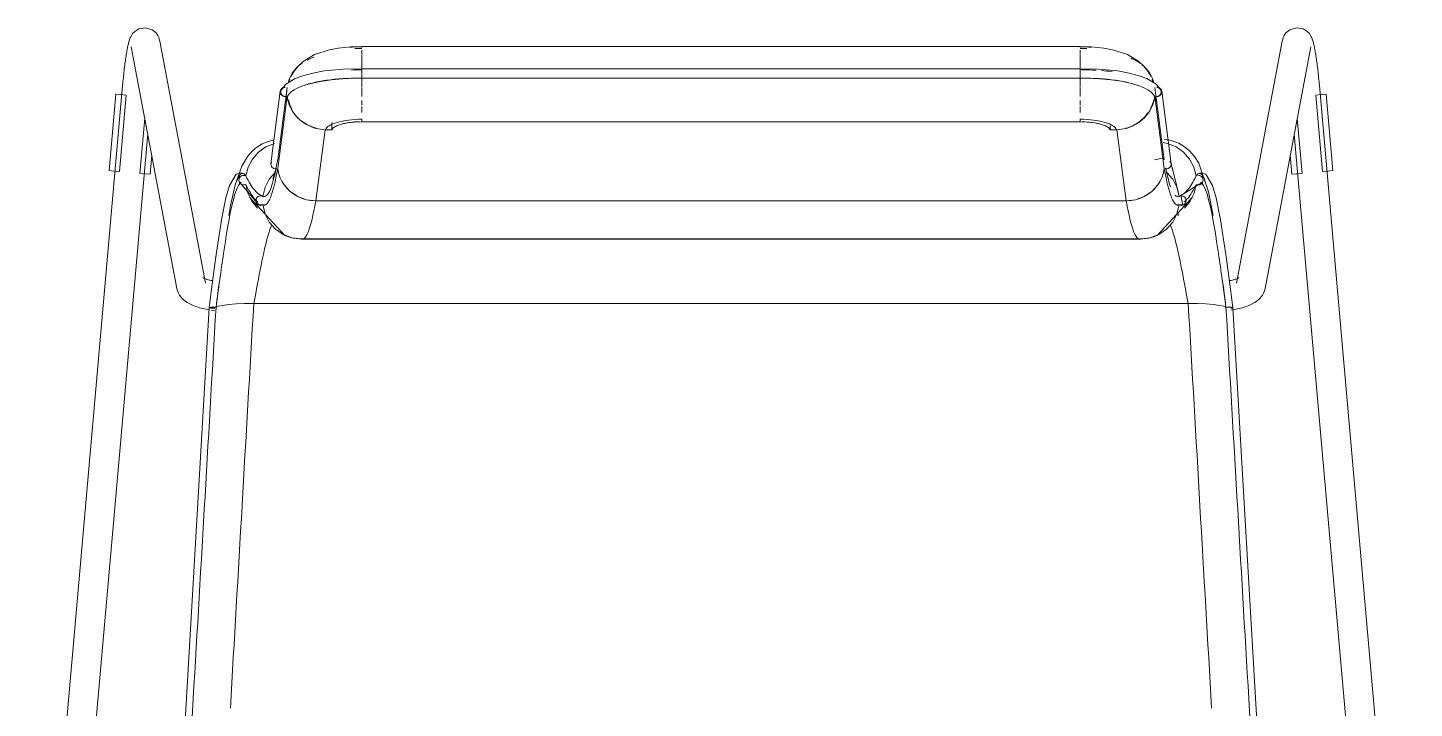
# Model space of a CAD drawing. Header units: millimetres. Extents: x 155927 to 317870, y -36033 to 97293.
# Drawn here: x 166763 to 167332, y 12869 to 13148 of the extents above; entities that cross this region are included whole.
import ezdxf

# ---------------------------------------------------------------- set-up
doc = ezdxf.new("R2010")
doc.units = ezdxf.units.MM
doc.header["$MEASUREMENT"] = 0
doc.layers.add('I-FURN', color=8, linetype='CONTINUOUS', lineweight=9)

msp = doc.modelspace()

# ---------------------------------------------------------------- linework, layer by layer
at = {"layer": 'I-FURN'}
for p, q in [((166806.73, 13146.75), (166805.87, 13145.85)), ((166808.38, 13147.8), (166806.73, 13146.75)), ((166811.14, 13148.28), (166808.38, 13147.8)), ((166813.89, 13147.45), (166811.14, 13148.28)), ((166813.89, 13147.45), (166815.47, 13146.12)), ((167280.83, 13147.45), (167279.25, 13146.12)), ((167280.83, 13147.45), (167283.58, 13148.28)), ((167283.58, 13148.28), (167286.34, 13147.8)), ((167286.34, 13147.8), (167287.99, 13146.75)), ((167287.99, 13146.75), (167288.85, 13145.85)), ((166803.91, 13140.8), (166803.81, 13140.34)), ((166804.01, 13141.24), (166803.91, 13140.8)), ((166804.11, 13141.67), (166804.01, 13141.24)), ((166804.21, 13142.08), (166804.11, 13141.67)), ((166804.32, 13142.48), (166804.21, 13142.08)), ((166804.44, 13142.88), (166804.32, 13142.48)), ((166804.56, 13143.28), (166804.44, 13142.88)), ((166804.7, 13143.68), (166804.56, 13143.28)), ((166804.87, 13144.11), (166804.7, 13143.68)), ((166805.09, 13144.58), (166804.87, 13144.11)), ((166805.39, 13145.14), (166805.09, 13144.58)), ((166805.87, 13145.85), (166805.39, 13145.14)), ((166815.47, 13146.12), (166816.21, 13145.04)), ((166816.21, 13145.04), (166816.59, 13144.24)), ((166816.59, 13144.24), (166816.8, 13143.62)), ((166816.8, 13143.62), (166816.94, 13143.1)), ((166816.94, 13143.1), (166817.03, 13142.69)), ((166835.84, 13043.4), (166817.03, 13142.69)), ((166895.42, 13140.42), (166899.93, 13140.5)), ((166899.93, 13140.5), (166899.93, 13140.33)), ((167194.79, 13140.5), (166899.93, 13140.5)), ((166899.93, 13140.2), (166899.93, 13140.48)), ((167194.79, 13140.33), (167194.79, 13140.5)), ((167199.3, 13140.42), (167194.79, 13140.5)), ((167194.79, 13140.48), (167194.79, 13140.2)), ((167277.69, 13142.69), (167258.88, 13043.4)), ((167277.78, 13143.1), (167277.69, 13142.69)), ((167277.92, 13143.62), (167277.78, 13143.1)), ((167278.13, 13144.24), (167277.92, 13143.62)), ((167278.5, 13145.04), (167278.13, 13144.24)), ((167279.25, 13146.12), (167278.5, 13145.04)), ((167288.85, 13145.85), (167289.33, 13145.14)), ((167289.33, 13145.14), (167289.63, 13144.58)), ((167289.63, 13144.58), (167289.85, 13144.11)), ((167289.85, 13144.11), (167290.02, 13143.68)), ((167290.02, 13143.68), (167290.16, 13143.28)), ((167290.16, 13143.28), (167290.28, 13142.88)), ((167290.28, 13142.88), (167290.4, 13142.48)), ((167290.4, 13142.48), (167290.51, 13142.08)), ((167290.51, 13142.08), (167290.61, 13141.67)), ((167290.61, 13141.67), (167290.71, 13141.24)), ((167290.71, 13141.24), (167290.81, 13140.8)), ((167290.81, 13140.8), (167290.9, 13140.34)), ((166802.98, 13135.39), (166802.89, 13134.76)), ((166803.07, 13136.01), (166802.98, 13135.39)), ((166803.16, 13136.61), (166803.07, 13136.01)), ((166803.25, 13137.2), (166803.16, 13136.61)), ((166803.34, 13137.77), (166803.25, 13137.2)), ((166803.44, 13138.32), (166803.34, 13137.77)), ((166803.53, 13138.85), (166803.44, 13138.32)), ((166803.62, 13139.37), (166803.53, 13138.85)), ((166803.72, 13139.86), (166803.62, 13139.37)), ((166803.81, 13140.34), (166803.72, 13139.86)), ((166805.24, 13140.45), (166824.05, 13041.16)), ((166875.84, 13134.36), (166880.56, 13137.23)), ((166880.56, 13137.23), (166886.71, 13139.25)), ((166886.71, 13139.25), (166890.21, 13139.9)), ((166890.21, 13139.9), (166895.42, 13140.42)), ((166899.93, 13137.26), (166899.93, 13139.01)), ((166899.93, 13134.4), (166899.93, 13136.98)), ((167194.79, 13139.01), (167194.79, 13137.26)), ((167194.79, 13136.98), (167194.79, 13134.4)), ((167204.51, 13139.9), (167199.3, 13140.42)), ((167208.01, 13139.25), (167204.51, 13139.9)), ((167214.16, 13137.23), (167208.01, 13139.25)), ((167218.88, 13134.36), (167214.16, 13137.23)), ((167270.67, 13041.16), (167289.48, 13140.45)), ((167290.9, 13140.34), (167291, 13139.86)), ((167291, 13139.86), (167291.1, 13139.37)), ((167291.1, 13139.37), (167291.19, 13138.85)), ((167291.19, 13138.85), (167291.28, 13138.32)), ((167291.28, 13138.32), (167291.38, 13137.77)), ((167291.38, 13137.77), (167291.47, 13137.2)), ((167291.47, 13137.2), (167291.56, 13136.61)), ((167291.56, 13136.61), (167291.65, 13136.01)), ((167291.65, 13136.01), (167291.74, 13135.39)), ((167291.74, 13135.39), (167291.83, 13134.76)), ((166802.21, 13129.23), (166802.13, 13128.49)), ((166802.29, 13129.95), (166802.21, 13129.23)), ((166802.37, 13130.67), (166802.29, 13129.95)), ((166802.45, 13131.38), (166802.37, 13130.67)), ((166802.54, 13132.08), (166802.45, 13131.38)), ((166802.62, 13132.77), (166802.54, 13132.08)), ((166802.71, 13133.44), (166802.62, 13132.77)), ((166802.8, 13134.11), (166802.71, 13133.44)), ((166802.89, 13134.76), (166802.8, 13134.11)), ((166870.86, 13128.18), (166872.2, 13130.45)), ((166872.2, 13130.45), (166873.87, 13132.52)), ((166873.87, 13132.52), (166875.84, 13134.36)), ((166875.73, 13128.57), (166879.77, 13129.65)), ((166879.77, 13129.65), (166884.49, 13130.52)), ((166884.49, 13130.52), (166892.37, 13131.32)), ((166892.37, 13131.32), (166899.93, 13131.46)), ((166899.93, 13134.24), (166899.93, 13131.22)), ((166899.93, 13131.22), (166899.93, 13134.23)), ((167194.79, 13131.46), (166899.93, 13131.46)), ((166899.93, 13127.51), (166899.93, 13131.46)), ((166899.93, 13131.46), (166899.93, 13131.39)), ((166899.93, 13131.39), (166899.93, 13131.2)), ((166899.93, 13131.2), (166899.93, 13130.89)), ((166899.93, 13130.89), (166899.93, 13130.5)), ((166899.93, 13130.5), (166899.93, 13130.05)), ((166899.93, 13130.05), (166899.93, 13129.56)), ((166899.93, 13129.56), (166899.93, 13129.06)), ((167194.79, 13131.22), (167194.79, 13134.24)), ((167194.79, 13134.23), (167194.79, 13131.22)), ((167194.79, 13131.46), (167194.79, 13127.61)), ((167202.35, 13131.32), (167194.79, 13131.46)), ((167194.79, 13131.39), (167194.79, 13131.46)), ((167194.79, 13131.2), (167194.79, 13131.39)), ((167194.79, 13130.89), (167194.79, 13131.2)), ((167194.79, 13130.5), (167194.79, 13130.89)), ((167194.79, 13130.05), (167194.79, 13130.5)), ((167194.79, 13129.56), (167194.79, 13130.05)), ((167194.79, 13129.06), (167194.79, 13129.56)), ((167210.23, 13130.52), (167202.35, 13131.32)), ((167214.95, 13129.65), (167210.23, 13130.52)), ((167218.99, 13128.57), (167214.95, 13129.65)), ((167220.85, 13132.52), (167218.88, 13134.36)), ((167222.52, 13130.45), (167220.85, 13132.52)), ((167223.86, 13128.18), (167222.52, 13130.45)), ((167291.83, 13134.76), (167291.92, 13134.11)), ((167291.92, 13134.11), (167292.01, 13133.44)), ((167292.01, 13133.44), (167292.1, 13132.77)), ((167292.1, 13132.77), (167292.18, 13132.08)), ((167292.18, 13132.08), (167292.27, 13131.38)), ((167292.27, 13131.38), (167292.35, 13130.67)), ((167292.35, 13130.67), (167292.43, 13129.95)), ((167292.43, 13129.95), (167292.51, 13129.23)), ((167292.51, 13129.23), (167292.59, 13128.49)), ((166801.76, 13124.6), (166762.81, 12681.28)), ((166801.77, 13124.76), (166801.76, 13124.6)), ((166801.84, 13125.51), (166801.77, 13124.76)), ((166801.91, 13126.26), (166801.84, 13125.51)), ((166801.98, 13127.01), (166801.91, 13126.26)), ((166802.06, 13127.76), (166801.98, 13127.01)), ((166802.13, 13128.49), (166802.06, 13127.76)), ((166865.48, 13094.06), (166869.32, 13123.75)), ((166866.84, 13122.69), (166868.73, 13125.08)), ((166868.73, 13125.08), (166872.56, 13127.38)), ((166872.56, 13127.38), (166875.73, 13128.57)), ((166875.78, 13124.43), (166875.26, 13124.24)), ((166878.6, 13125.3), (166875.78, 13124.43)), ((166882.1, 13126.11), (166878.6, 13125.3)), ((166887.54, 13126.94), (166882.1, 13126.11)), ((166893.52, 13127.41), (166887.54, 13126.94)), ((166899.93, 13127.5), (166893.52, 13127.41)), ((166899.93, 13129.06), (166899.93, 13128.58)), ((166899.93, 13128.58), (166899.93, 13128.17)), ((166899.93, 13128.17), (166899.93, 13127.84)), ((166899.93, 13127.84), (166899.93, 13127.61)), ((166899.93, 13127.61), (166899.93, 13127.51)), ((166899.93, 13127.53), (166899.93, 13123.72)), ((166899.93, 13123.72), (166899.93, 13127.53)), ((166899.93, 13127.5), (167194.79, 13127.5)), ((166899.93, 13119.97), (166899.93, 13123.52)), ((167194.79, 13128.58), (167194.79, 13129.06)), ((167194.79, 13128.17), (167194.79, 13128.58)), ((167194.79, 13127.84), (167194.79, 13128.17)), ((167194.79, 13127.61), (167194.79, 13127.84)), ((167194.79, 13123.72), (167194.79, 13127.53)), ((167194.79, 13127.53), (167194.79, 13123.72)), ((167201.01, 13127.42), (167194.79, 13127.5)), ((167194.79, 13123.52), (167194.79, 13119.97)), ((167207.57, 13126.89), (167201.01, 13127.42)), ((167211.59, 13126.3), (167207.57, 13126.89)), ((167216.02, 13125.33), (167211.59, 13126.3)), ((167219.46, 13124.24), (167216.02, 13125.33)), ((167222.16, 13127.38), (167218.99, 13128.57)), ((167225.99, 13125.08), (167222.16, 13127.38)), ((167225.4, 13123.75), (167229.24, 13094.06)), ((167227.88, 13122.69), (167225.99, 13125.08)), ((167292.59, 13128.49), (167292.66, 13127.76)), ((167292.66, 13127.76), (167292.74, 13127.01)), ((167292.74, 13127.01), (167292.81, 13126.26)), ((167292.81, 13126.26), (167292.88, 13125.51)), ((167292.88, 13125.51), (167292.95, 13124.76)), ((167292.95, 13124.76), (167292.96, 13124.6)), ((167331.91, 12681.28), (167292.96, 13124.6)), ((166796.18, 13089.59), (166798.94, 13121)), ((166798.94, 13121), (166800.99, 13120.82)), ((166800.42, 13089.21), (166803.18, 13120.62)), ((166800.99, 13120.82), (166803.05, 13120.64)), ((166862.63, 13092.42), (166866.48, 13122.19)), ((166865.46, 13090.51), (166869.3, 13120.21)), ((166868.55, 13117.78), (166869.17, 13122.56)), ((166899.93, 13116.5), (166899.93, 13118.34)), ((167194.79, 13118.34), (167194.79, 13116.5)), ((167229.26, 13090.51), (167225.42, 13120.21)), ((167226.17, 13117.78), (167225.85, 13120.22)), ((167228.24, 13122.19), (167232.09, 13092.42)), ((167291.54, 13120.62), (167294.3, 13089.21)), ((167291.67, 13120.64), (167293.73, 13120.82)), ((167293.73, 13120.82), (167295.78, 13121)), ((167295.78, 13121), (167298.54, 13089.59)), ((166899.93, 13113.51), (166899.93, 13115.98)), ((167194.79, 13115.98), (167194.79, 13113.51)), ((166810.85, 13111.08), (166808.86, 13088.47)), ((166881, 13077.13), (166884.86, 13106.41)), ((166884.86, 13106.41), (166887.58, 13106.34)), ((166887.58, 13109.35), (166887.58, 13106.34)), ((166887.58, 13106.34), (166888.22, 13107.2)), ((166888.22, 13107.2), (166889.57, 13107.99)), ((166889.57, 13107.99), (166891.55, 13108.66)), ((166891.55, 13108.66), (166894.05, 13109.17)), ((166894.05, 13109.17), (166896.9, 13109.49)), ((166896.9, 13109.49), (166899.93, 13109.6)), ((167194.79, 13109.66), (166899.93, 13109.66)), ((166899.93, 13109.6), (167194.79, 13109.6)), ((167194.79, 13109.6), (167197.82, 13109.49)), ((167197.82, 13109.49), (167200.67, 13109.17)), ((167200.67, 13109.17), (167203.17, 13108.66)), ((167203.17, 13108.66), (167205.15, 13107.99)), ((167205.15, 13107.99), (167206.5, 13107.2)), ((167206.5, 13107.2), (167207.14, 13106.34)), ((167207.14, 13106.34), (167207.14, 13108.01)), ((167207.14, 13106.34), (167209.86, 13106.41)), ((167209.86, 13106.41), (167213.72, 13077.13)), ((167285.86, 13088.47), (167283.88, 13110.95)), ((166774.76, 12680.23), (166812.06, 13104.73)), ((166861.43, 13101.61), (166859.07, 13100.58)), ((166864.08, 13100.75), (166860.57, 13099.35)), ((166863.94, 13102.27), (166861.43, 13101.61)), ((167228.89, 13101.12), (167230.63, 13100.75)), ((167230.64, 13100.75), (167228.9, 13101.12)), ((167231.63, 13102.09), (167229.36, 13102.38)), ((167234.15, 13099.35), (167230.64, 13100.75)), ((167235.23, 13100.8), (167231.63, 13102.09)), ((167237.5, 13099.45), (167235.23, 13100.8)), ((167282.67, 13104.58), (167319.95, 12680.23)), ((166813.09, 13088.1), (166813.79, 13095.99)), ((166853.15, 13095.56), (166850.65, 13091.44)), ((166854.89, 13097.52), (166853.15, 13095.56)), ((166856.87, 13099.2), (166854.89, 13097.52)), ((166857.48, 13097.18), (166855, 13094.35)), ((166859.07, 13100.58), (166856.87, 13099.2)), ((166860.57, 13099.35), (166857.48, 13097.18)), ((166857.48, 13097.18), (166859.85, 13098.93)), ((167237.24, 13097.18), (167234.15, 13099.35)), ((167239.72, 13094.35), (167237.24, 13097.18)), ((167239.67, 13097.68), (167237.5, 13099.45)), ((167241.66, 13095.43), (167239.67, 13097.68)), ((167243.48, 13092.61), (167241.66, 13095.43)), ((167280.93, 13095.99), (167281.63, 13088.1)), ((166798.23, 13089.41), (166796.18, 13089.59)), ((166800.29, 13089.22), (166798.23, 13089.41)), ((166850.65, 13091.44), (166847.98, 13083.82)), ((166853.26, 13091.03), (166852.36, 13087.4)), ((166855, 13094.35), (166853.26, 13091.03)), ((166862.68, 13092.65), (166862.61, 13092.18)), ((166862.61, 13092.18), (166862.68, 13091.71)), ((166862.87, 13093.09), (166862.68, 13092.65)), ((166862.68, 13091.71), (166862.87, 13091.27)), ((166862.87, 13091.27), (166863.16, 13090.89)), ((166863.16, 13090.89), (166863.55, 13090.59)), ((166863.55, 13090.59), (166864, 13090.4)), ((166864, 13090.4), (166864.49, 13090.32)), ((166864.23, 13088.55), (166865.6, 13094.84)), ((166864.49, 13090.32), (166864.99, 13090.35)), ((167229.12, 13094.84), (167225.35, 13094.09)), ((167229.73, 13090.35), (167230.23, 13090.32)), ((167230.23, 13090.32), (167230.72, 13090.4)), ((167230.72, 13090.4), (167231.17, 13090.59)), ((167231.17, 13090.59), (167231.56, 13090.89)), ((167231.85, 13093.09), (167231.56, 13093.48)), ((167231.56, 13090.89), (167231.85, 13091.27)), ((167232.04, 13092.65), (167231.85, 13093.09)), ((167231.85, 13091.27), (167232.04, 13091.71)), ((167232.11, 13092.18), (167232.04, 13092.65)), ((167232.04, 13091.71), (167232.11, 13092.18)), ((167232.08, 13092.49), (167235.05, 13080.88)), ((167241.46, 13091.03), (167239.72, 13094.35)), ((167242.36, 13087.4), (167241.46, 13091.03)), ((167247.47, 13080.89), (167243.48, 13092.61)), ((167296.49, 13089.41), (167294.43, 13089.22)), ((167298.54, 13089.59), (167296.49, 13089.41)), ((166811.05, 13088.28), (166808.99, 13088.46)), ((166813.09, 13088.1), (166811.05, 13088.28)), ((166845.58, 13083.45), (166848.35, 13088.09)), ((166847.98, 13083.82), (166846.09, 13075.3)), ((166848.35, 13088.09), (166850.54, 13088.62)), ((166849.48, 13085.7), (166849.56, 13086.18)), ((166849.55, 13086.18), (166849.48, 13085.7)), ((166849.54, 13085.21), (166849.48, 13085.7)), ((166849.48, 13085.7), (166849.54, 13085.21)), ((166849.73, 13084.75), (166849.54, 13085.21)), ((166849.54, 13085.21), (166849.72, 13084.75)), ((166849.75, 13086.64), (166849.55, 13086.18)), ((166849.56, 13086.18), (166849.75, 13086.64)), ((166849.68, 13084.84), (166857.8, 13075.42)), ((166849.83, 13084.57), (166849.71, 13084.79)), ((166849.72, 13084.75), (166850.01, 13084.35)), ((166850.01, 13084.35), (166849.73, 13084.75)), ((166849.75, 13086.64), (166850.05, 13087.03)), ((166850.05, 13087.03), (166849.75, 13086.64)), ((166850.39, 13084.03), (166850.01, 13084.35)), ((166850.01, 13084.35), (166850.39, 13084.03)), ((166850.05, 13087.03), (166850.44, 13087.34)), ((166850.44, 13087.34), (166850.05, 13087.03)), ((166850.84, 13083.83), (166850.39, 13084.03)), ((166850.39, 13084.03), (166850.84, 13083.82)), ((166850.44, 13087.34), (166850.9, 13087.53)), ((166850.89, 13087.53), (166850.44, 13087.34)), ((166850.54, 13088.62), (166851.45, 13088.32)), ((166851.33, 13083.74), (166850.84, 13083.83)), ((166850.84, 13083.82), (166851.33, 13083.73)), ((166851.39, 13087.61), (166850.89, 13087.53)), ((166850.9, 13087.53), (166851.39, 13087.61)), ((166851.83, 13083.77), (166851.33, 13083.74)), ((166851.33, 13083.73), (166851.83, 13083.76)), ((166851.39, 13087.61), (166851.89, 13087.56)), ((166851.89, 13087.57), (166851.39, 13087.61)), ((166852.31, 13083.92), (166851.83, 13083.77)), ((166851.83, 13083.76), (166852.31, 13083.91)), ((166852.36, 13087.4), (166851.89, 13087.57)), ((166851.89, 13087.56), (166852.36, 13087.4)), ((166853.1, 13080.3), (166852.31, 13083.92)), ((166852.31, 13083.91), (166853.09, 13080.3)), ((166861.96, 13086.14), (166860.21, 13082.75)), ((166864.47, 13089.02), (166861.96, 13086.14)), ((166863.47, 13086.11), (166864.23, 13088.55)), ((166868.09, 13083.75), (166870.57, 13081)), ((167224.14, 13081), (167226.63, 13083.75)), ((167232.76, 13086.14), (167230.25, 13089.02)), ((167234.51, 13082.75), (167232.76, 13086.14)), ((167245.04, 13084.84), (167235.65, 13079.13)), ((167242.41, 13083.92), (167241.62, 13080.3)), ((167241.63, 13080.3), (167242.41, 13083.91)), ((167242.83, 13087.57), (167242.36, 13087.4)), ((167242.36, 13087.4), (167242.83, 13087.56)), ((167242.89, 13083.77), (167242.41, 13083.92)), ((167242.41, 13083.91), (167242.89, 13083.76)), ((167243.39, 13083.74), (167242.89, 13083.77)), ((167242.89, 13083.76), (167243.39, 13083.73)), ((167244.18, 13088.62), (167243.27, 13088.32)), ((167243.33, 13087.61), (167243.82, 13087.53)), ((167243.83, 13087.53), (167243.33, 13087.61)), ((167243.88, 13083.83), (167243.39, 13083.74)), ((167243.39, 13083.73), (167243.88, 13083.82)), ((167243.82, 13087.53), (167244.28, 13087.34)), ((167244.28, 13087.34), (167243.83, 13087.53)), ((167244.33, 13084.03), (167243.88, 13083.83)), ((167243.88, 13083.82), (167244.33, 13084.03)), ((167246.37, 13088.09), (167244.18, 13088.62)), ((167244.28, 13087.34), (167244.67, 13087.03)), ((167244.67, 13087.03), (167244.28, 13087.34)), ((167244.7, 13084.35), (167244.33, 13084.03)), ((167244.33, 13084.03), (167244.71, 13084.35)), ((167244.67, 13087.03), (167244.97, 13086.64)), ((167244.97, 13086.64), (167244.67, 13087.03)), ((167244.99, 13084.75), (167244.7, 13084.35)), ((167244.71, 13084.35), (167245, 13084.75)), ((167244.97, 13086.64), (167245.16, 13086.18)), ((167245.17, 13086.18), (167244.97, 13086.64)), ((167245.18, 13085.21), (167244.99, 13084.75)), ((167245, 13084.75), (167245.18, 13085.21)), ((167245.16, 13086.18), (167245.23, 13085.7)), ((167245.24, 13085.7), (167245.17, 13086.18)), ((167245.23, 13085.7), (167245.18, 13085.21)), ((167245.18, 13085.21), (167245.24, 13085.7)), ((167249.14, 13083.45), (167246.37, 13088.09)), ((167283.67, 13088.28), (167281.63, 13088.1)), ((167285.73, 13088.46), (167283.67, 13088.28)), ((166842.37, 13069.44), (166844.17, 13078.45)), ((166844.17, 13078.45), (166845.58, 13083.45)), ((166853.09, 13080.3), (166854.73, 13076.98)), ((166854.74, 13076.98), (166853.1, 13080.3)), ((166853.79, 13078.65), (166868.39, 13062.95)), ((166856.54, 13077.77), (166856.73, 13078.23)), ((166856.73, 13078.23), (166856.54, 13077.77)), ((166856.73, 13078.23), (166857.03, 13078.63)), ((166857.02, 13078.63), (166856.73, 13078.23)), ((166857.41, 13078.95), (166857.02, 13078.63)), ((166857.03, 13078.63), (166857.41, 13078.95)), ((166857.41, 13078.95), (166857.86, 13079.15)), ((166857.86, 13079.15), (166857.41, 13078.95)), ((166857.86, 13079.15), (166858.35, 13079.23)), ((166858.35, 13079.23), (166857.86, 13079.15)), ((166858.35, 13079.23), (166858.85, 13079.19)), ((166858.85, 13079.19), (166858.35, 13079.23)), ((166858.64, 13079.32), (166859.07, 13079.13)), ((166858.85, 13079.19), (166859.32, 13079.03)), ((166859.32, 13079.03), (166858.85, 13079.19)), ((166860.21, 13082.75), (166859.32, 13079.03)), ((166870.57, 13081), (166873.69, 13078.93)), ((166873.69, 13078.93), (166877.23, 13077.61)), ((167217.49, 13077.61), (167221.03, 13078.93)), ((167221.03, 13078.93), (167224.14, 13081)), ((167240.93, 13078.65), (167226.33, 13062.95)), ((167235.4, 13079.03), (167234.51, 13082.75)), ((167235.05, 13080.88), (167235.37, 13079.01)), ((167235.4, 13079.03), (167235.87, 13079.19)), ((167235.87, 13079.19), (167235.4, 13079.03)), ((167235.87, 13079.19), (167236.37, 13079.23)), ((167236.37, 13079.23), (167235.87, 13079.19)), ((167236.92, 13075.42), (167236.08, 13079.32)), ((167236.37, 13079.23), (167236.86, 13079.15)), ((167236.86, 13079.15), (167236.37, 13079.23)), ((167236.86, 13079.15), (167237.31, 13078.95)), ((167237.31, 13078.95), (167236.86, 13079.15)), ((167237.31, 13078.95), (167237.69, 13078.63)), ((167237.7, 13078.63), (167237.31, 13078.95)), ((167237.69, 13078.63), (167237.99, 13078.23)), ((167237.99, 13078.23), (167237.7, 13078.63)), ((167237.99, 13078.23), (167238.17, 13077.77)), ((167238.18, 13077.77), (167237.99, 13078.23)), ((167241.62, 13080.3), (167239.98, 13076.98)), ((167239.99, 13076.98), (167241.63, 13080.3)), ((167249.37, 13071.23), (167247.47, 13080.89)), ((167250.55, 13078.45), (167249.14, 13083.45)), ((167252.35, 13069.44), (167250.55, 13078.45)), ((166846.09, 13075.3), (166845.35, 13071.23)), ((166854.73, 13076.98), (166857.13, 13074.14)), ((166857.13, 13074.14), (166854.74, 13076.98)), ((166856.54, 13077.77), (166856.47, 13077.28)), ((166856.47, 13077.28), (166856.54, 13076.79)), ((166856.48, 13077.28), (166856.54, 13077.77)), ((166856.54, 13076.79), (166856.48, 13077.28)), ((166856.73, 13076.33), (166856.54, 13076.79)), ((166856.54, 13076.79), (166856.73, 13076.33)), ((166857.03, 13075.93), (166856.73, 13076.33)), ((166856.73, 13076.33), (166857.02, 13075.92)), ((166857.02, 13075.92), (166857.41, 13075.61)), ((166857.41, 13075.61), (166857.03, 13075.93)), ((166857.86, 13075.41), (166857.41, 13075.61)), ((166857.41, 13075.61), (166857.86, 13075.41)), ((166857.5, 13075.56), (166860.38, 13075.51)), ((166858.35, 13075.33), (166857.86, 13075.41)), ((166857.86, 13075.41), (166858.35, 13075.32)), ((166858.85, 13075.37), (166858.35, 13075.33)), ((166858.35, 13075.32), (166858.85, 13075.36)), ((166859.32, 13075.53), (166858.85, 13075.37)), ((166858.85, 13075.36), (166859.32, 13075.52)), ((166859.32, 13075.52), (166860.21, 13071.81)), ((166877.23, 13077.61), (166881, 13077.13)), ((167213.72, 13077.13), (166881, 13077.13)), ((166881, 13077.13), (167213.72, 13077.13)), ((167213.72, 13077.13), (167217.49, 13077.61)), ((167237.22, 13075.56), (167234.34, 13075.51)), ((167234.51, 13071.81), (167235.4, 13075.52)), ((167235.87, 13075.37), (167235.4, 13075.53)), ((167235.4, 13075.52), (167235.87, 13075.36)), ((167236.37, 13075.33), (167235.87, 13075.37)), ((167235.87, 13075.36), (167236.37, 13075.32)), ((167236.86, 13075.41), (167236.37, 13075.33)), ((167236.37, 13075.32), (167236.86, 13075.41)), ((167237.31, 13075.61), (167236.86, 13075.41)), ((167236.86, 13075.41), (167237.31, 13075.61)), ((167237.69, 13075.93), (167237.31, 13075.61)), ((167237.31, 13075.61), (167237.7, 13075.92)), ((167239.98, 13076.98), (167237.58, 13074.14)), ((167237.59, 13074.14), (167239.99, 13076.98)), ((167237.99, 13076.33), (167237.69, 13075.93)), ((167237.7, 13075.92), (167237.99, 13076.33)), ((167238.17, 13076.79), (167237.99, 13076.33)), ((167237.99, 13076.33), (167238.18, 13076.79)), ((167238.17, 13077.77), (167238.24, 13077.28)), ((167238.24, 13077.28), (167238.17, 13076.79)), ((167238.25, 13077.28), (167238.18, 13077.77)), ((167238.18, 13076.79), (167238.25, 13077.28)), ((166841.34, 13063.12), (166842.37, 13069.44)), ((166860.23, 13071.75), (166861.96, 13068.42)), ((166861.97, 13068.42), (166860.24, 13071.75)), ((166861.96, 13068.42), (166864.47, 13065.54)), ((166864.47, 13065.55), (166861.97, 13068.42)), ((167232.75, 13068.42), (167230.25, 13065.55)), ((167230.25, 13065.54), (167232.76, 13068.42)), ((167234.48, 13071.75), (167232.75, 13068.42)), ((167232.76, 13068.42), (167234.49, 13071.75)), ((167253.38, 13063.12), (167252.35, 13069.44)), ((166840.15, 13055.1), (166841.34, 13063.12)), ((166867.61, 13063.38), (166864.47, 13065.55)), ((166864.47, 13065.54), (166867.61, 13063.37)), ((166867.29, 13063.55), (166871.76, 13061.82)), ((166871.18, 13062.01), (166867.61, 13063.38)), ((166867.61, 13063.37), (166871.18, 13062.01)), ((166868.39, 13062.95), (166870.32, 13062.25)), ((166874.97, 13061.54), (166871.18, 13062.01)), ((166871.18, 13062.01), (166874.97, 13061.53)), ((166871.76, 13061.82), (166875.51, 13061.38)), ((167219.75, 13061.53), (166874.97, 13061.53)), ((166874.97, 13061.53), (167219.75, 13061.53)), ((166875.5, 13061.38), (167180.3, 13061.38)), ((167180.3, 13061.38), (167219.21, 13061.38)), ((167222.96, 13061.82), (167219.21, 13061.38)), ((167223.54, 13062.01), (167219.75, 13061.54)), ((167219.75, 13061.53), (167223.54, 13062.01)), ((167227.43, 13063.55), (167222.96, 13061.82)), ((167227.11, 13063.38), (167223.54, 13062.01)), ((167223.54, 13062.01), (167227.11, 13063.37)), ((167226.33, 13062.95), (167224.4, 13062.25)), ((167230.25, 13065.55), (167227.11, 13063.38)), ((167227.11, 13063.37), (167230.25, 13065.54)), ((167254.57, 13055.1), (167253.38, 13063.12)), ((166838.8, 13045.17), (166840.15, 13055.1)), ((167255.92, 13045.17), (167254.57, 13055.1)), ((166834.62, 13045.63), (166834.65, 13045.61)), ((166834.65, 13045.61), (166834.72, 13045.57)), ((166834.72, 13045.57), (166834.81, 13045.52)), ((166834.81, 13045.52), (166834.96, 13045.45)), ((166834.96, 13045.45), (166835.15, 13045.36)), ((166835.15, 13045.36), (166835.39, 13045.26)), ((166835.39, 13045.26), (166835.65, 13045.16)), ((166835.65, 13045.16), (166835.96, 13045.06)), ((166835.96, 13045.06), (166836.29, 13044.95)), ((166836.29, 13044.95), (166836.66, 13044.84)), ((166836.66, 13044.84), (166837.05, 13044.73)), ((166837.05, 13044.73), (166837.47, 13044.63)), ((166837.25, 13033.32), (166838.8, 13045.17)), ((166837.47, 13044.63), (166837.92, 13044.52)), ((166837.92, 13044.52), (166838.39, 13044.42)), ((166838.39, 13044.42), (166838.88, 13044.32)), ((167256.33, 13044.42), (167255.84, 13044.32)), ((167257.47, 13033.32), (167255.92, 13045.17)), ((167256.8, 13044.52), (167256.33, 13044.42)), ((167257.24, 13044.63), (167256.8, 13044.52)), ((167257.67, 13044.73), (167257.24, 13044.63)), ((167258.06, 13044.84), (167257.67, 13044.73)), ((167258.43, 13044.95), (167258.06, 13044.84)), ((167258.76, 13045.06), (167258.43, 13044.95)), ((167259.07, 13045.16), (167258.76, 13045.06)), ((167259.33, 13045.26), (167259.07, 13045.16)), ((167259.57, 13045.36), (167259.33, 13045.26)), ((167259.76, 13045.45), (167259.57, 13045.36)), ((167259.91, 13045.52), (167259.76, 13045.45)), ((167260, 13045.57), (167259.91, 13045.52)), ((167260.07, 13045.61), (167260, 13045.57)), ((167260.1, 13045.63), (167260.07, 13045.61)), ((166824.05, 13041.16), (166824.31, 13040.17)), ((166824.31, 13040.17), (166824.67, 13039.28)), ((166824.67, 13039.28), (166825.11, 13038.49)), ((166825.11, 13038.49), (166825.59, 13037.8)), ((167269.61, 13038.49), (167269.13, 13037.8)), ((167270.05, 13039.28), (167269.61, 13038.49)), ((167270.41, 13040.17), (167270.05, 13039.28)), ((167270.67, 13041.16), (167270.41, 13040.17)), ((166837.24, 13033.31), (166817.96, 12701.41)), ((166825.59, 13037.8), (166826.1, 13037.2)), ((166826.1, 13037.2), (166826.63, 13036.69)), ((166826.63, 13036.69), (166827.16, 13036.23)), ((166827.16, 13036.23), (166827.69, 13035.83)), ((166827.69, 13035.83), (166828.22, 13035.47)), ((166828.22, 13035.47), (166828.76, 13035.15)), ((166828.76, 13035.15), (166829.3, 13034.86)), ((166829.3, 13034.86), (166829.85, 13034.59)), ((166829.85, 13034.59), (166830.41, 13034.33)), ((166830.41, 13034.33), (166830.98, 13034.1)), ((166830.98, 13034.1), (166831.56, 13033.88)), ((166831.56, 13033.88), (166832.16, 13033.67)), ((166832.16, 13033.67), (166832.76, 13033.48)), ((166832.76, 13033.48), (166833.38, 13033.3)), ((166833.38, 13033.3), (166834.01, 13033.12)), ((166834.01, 13033.12), (166834.65, 13032.96)), ((166834.65, 13032.96), (166835.31, 13032.81)), ((166835.31, 13032.81), (166835.97, 13032.67)), ((166835.97, 13032.67), (166836.65, 13032.53)), ((166836.65, 13032.53), (166837.35, 13032.41)), ((166837.24, 13033.32), (166837.31, 13033.37)), ((166837.3, 13033.26), (166837.24, 13033.31)), ((166837.32, 13033.37), (166837.25, 13033.32)), ((166837.25, 13033.32), (166837.31, 13033.26)), ((166837.49, 13033.21), (166837.3, 13033.26)), ((166837.31, 13033.37), (166837.51, 13033.42)), ((166837.31, 13033.26), (166837.49, 13033.21)), ((166837.51, 13033.42), (166837.32, 13033.37)), ((166837.49, 13033.21), (166837.78, 13033.17)), ((166837.78, 13033.17), (166837.49, 13033.21)), ((166837.81, 13033.46), (166837.51, 13033.42)), ((166837.51, 13033.42), (166837.81, 13033.46)), ((166837.78, 13033.17), (166838.16, 13033.13)), ((166838.16, 13033.13), (166837.78, 13033.17)), ((166838.19, 13033.5), (166837.81, 13033.46)), ((166837.81, 13033.46), (166838.19, 13033.5)), ((166838.16, 13033.13), (166838.61, 13033.11)), ((166838.61, 13033.11), (166838.16, 13033.13)), ((166838.65, 13033.52), (166838.19, 13033.5)), ((166838.19, 13033.5), (166838.65, 13033.52)), ((166838.61, 13033.11), (166839.1, 13033.1)), ((166839.1, 13033.1), (166838.61, 13033.11)), ((166839.14, 13033.53), (166838.65, 13033.52)), ((166838.65, 13033.52), (166839.14, 13033.53)), ((166839.1, 13033.1), (166839.6, 13033.1)), ((166839.6, 13033.1), (166839.1, 13033.1)), ((166839.64, 13033.52), (166839.14, 13033.53)), ((166839.14, 13033.53), (166839.64, 13033.52)), ((166840.11, 13033.5), (166839.64, 13033.52)), ((166839.64, 13033.52), (166840.11, 13033.5)), ((166840.11, 13033.5), (166841.01, 13033.9)), ((166841.01, 13033.9), (166840.11, 13033.5)), ((166841.01, 13033.9), (166842.75, 13034.27)), ((166842.76, 13034.27), (166841.01, 13033.9)), ((166842.76, 13034.27), (166845.22, 13034.58)), ((166845.25, 13034.58), (166842.76, 13034.27)), ((166848.36, 13034.82), (166845.25, 13034.58)), ((166845.25, 13034.58), (166848.31, 13034.82)), ((166848.31, 13034.82), (166851.83, 13034.97)), ((166851.89, 13034.97), (166848.36, 13034.82)), ((166851.89, 13034.97), (166855.58, 13035.03)), ((166855.66, 13035.03), (166851.89, 13034.97)), ((167239.06, 13035.03), (166855.66, 13035.03)), ((166855.66, 13035.03), (167239.06, 13035.03)), ((167242.83, 13034.97), (167239.06, 13035.03)), ((167239.14, 13035.03), (167242.83, 13034.97)), ((167246.36, 13034.82), (167242.83, 13034.97)), ((167242.89, 13034.97), (167246.37, 13034.82)), ((167249.47, 13034.58), (167246.36, 13034.82)), ((167246.41, 13034.82), (167249.47, 13034.58)), ((167251.96, 13034.27), (167249.47, 13034.58)), ((167249.5, 13034.58), (167251.96, 13034.27)), ((167253.71, 13033.9), (167251.96, 13034.27)), ((167251.97, 13034.27), (167253.71, 13033.9)), ((167253.71, 13033.9), (167254.61, 13033.5)), ((167254.61, 13033.5), (167253.71, 13033.9)), ((167255.08, 13033.52), (167254.61, 13033.5)), ((167254.61, 13033.5), (167255.08, 13033.52)), ((167255.58, 13033.53), (167255.08, 13033.52)), ((167255.08, 13033.52), (167255.58, 13033.53)), ((167256.07, 13033.52), (167255.58, 13033.53)), ((167255.58, 13033.53), (167256.07, 13033.52)), ((167256.52, 13033.5), (167256.07, 13033.52)), ((167256.07, 13033.52), (167256.53, 13033.5)), ((167256.91, 13033.46), (167256.52, 13033.5)), ((167256.53, 13033.5), (167256.91, 13033.46)), ((167256.56, 13033.13), (167256.94, 13033.17)), ((167256.94, 13033.17), (167256.56, 13033.13)), ((167257.37, 13032.41), (167256.67, 13032.29)), ((167257.21, 13033.42), (167256.91, 13033.46)), ((167256.91, 13033.46), (167257.21, 13033.42)), ((167256.94, 13033.17), (167257.23, 13033.21)), ((167257.23, 13033.21), (167256.94, 13033.17)), ((167258.06, 13032.53), (167257.37, 13032.41)), ((167257.41, 13033.26), (167257.47, 13033.32)), ((167257.48, 13033.31), (167257.42, 13033.26)), ((167257.48, 13033.31), (167276.76, 12701.41)), ((167258.75, 13032.67), (167258.06, 13032.53)), ((167259.41, 13032.81), (167258.75, 13032.67)), ((167260.07, 13032.96), (167259.41, 13032.81)), ((167260.71, 13033.12), (167260.07, 13032.96)), ((167261.34, 13033.3), (167260.71, 13033.12)), ((167261.96, 13033.48), (167261.34, 13033.3)), ((167262.56, 13033.67), (167261.96, 13033.48)), ((167263.16, 13033.88), (167262.56, 13033.67)), ((167263.74, 13034.1), (167263.16, 13033.88)), ((167264.31, 13034.33), (167263.74, 13034.1)), ((167264.87, 13034.59), (167264.31, 13034.33)), ((167265.42, 13034.86), (167264.87, 13034.59)), ((167265.95, 13035.15), (167265.42, 13034.86)), ((167266.5, 13035.47), (167265.95, 13035.15)), ((167267.03, 13035.83), (167266.5, 13035.47)), ((167267.56, 13036.23), (167267.03, 13035.83)), ((167268.09, 13036.69), (167267.56, 13036.23)), ((167268.62, 13037.2), (167268.09, 13036.69)), ((167269.13, 13037.8), (167268.62, 13037.2)), ((166838.05, 13032.29), (166838.77, 13032.18)), ((166838.77, 13032.18), (166839.49, 13032.08))]:
    msp.add_line(p, q, dxfattribs=at)
for centre, major_axis, ratio, start_param, end_param in [((166899.93, 13136.22), (-12.4, 0), 0.287441, 4.712389, 4.950404), ((167194.79, 13136.22), (-12.4, 0), 0.287441, 4.492176, 4.712389), ((166899.93, 13124.75), (0, -15.75), 0.000004, 5.8107, 5.99294), ((167194.79, 13124.75), (0, -15.75), 0.000004, 0.290246, 0.472486), ((166864.58, 13092.19), (-1.96, 0), 0.955139, 5.775592, 8.064923), ((166881.13, 13092.2), (-15.78, 0), 0.955139, 0.112537, 0.354036), ((167213.59, 13092.2), (-15.78, 0), 0.955139, 2.787556, 3.029056), ((167230.14, 13092.19), (-1.96, 0), 0.955139, 1.359855, 3.903556), ((166881.13, 13092.2), (-15.78, 0), 0.955139, 0.354206, 0.595753), ((166881.13, 13092.2), (-15.78, 0), 0.955139, 0.595876, 1.562553), ((167213.59, 13092.2), (-15.78, 0), 0.955139, 1.579038, 2.545717), ((167213.59, 13092.2), (-15.78, 0), 0.955139, 2.545839, 2.787386)]:
    msp.add_ellipse(centre, major_axis=major_axis, ratio=ratio, start_param=start_param, end_param=end_param, dxfattribs=at)
for points in [[(166880.33, 13136.05), (166879.37, 13135.8), (166878.44, 13135.45), (166877.55, 13135.02)], [(166894.96, 13140.19), (166896.55, 13140.34), (166898.22, 13140.42), (166899.93, 13140.41)], [(167194.79, 13140.41), (167196.36, 13140.42), (167197.87, 13140.34), (167199.3, 13140.2)], [(166895.67, 13130.91), (166897.08, 13130.95), (166898.5, 13130.95), (166899.93, 13130.93)], [(167194.79, 13130.93), (167197, 13130.97), (167199.21, 13130.94), (167201.39, 13130.83)], [(167203.59, 13130.69), (167205.07, 13130.58), (167206.52, 13130.43), (167207.94, 13130.25)], [(166869.5, 13120.2), (166869.86, 13120.93), (166871.17, 13122.33), (166874.87, 13124.23), (166879.94, 13125.76), (166886.08, 13126.87), (166892.94, 13127.5), (166897.59, 13127.57), (166899.93, 13127.53)], [(166870.01, 13126.01), (166870.12, 13126.37), (166870.25, 13126.74), (166870.38, 13127.09)], [(167219.63, 13124.17), (167221.09, 13123.6), (167223.55, 13122.33), (167224.86, 13120.93), (167225.22, 13120.2)], [(167224.33, 13127.09), (167224.47, 13126.73), (167224.58, 13126.37), (167224.66, 13126)], [(166869.03, 13120.06), (166868.95, 13120.04), (166868.79, 13120.02), (166868.62, 13120.02), (166868.54, 13120.03)], [(166869.3, 13120.21), (166869.45, 13118.97), (166870.03, 13116.59), (166871.79, 13113.25), (166874.32, 13110.41), (166877.47, 13108.22), (166881.07, 13106.81), (166883.57, 13106.45), (166884.86, 13106.41)], [(166871.28, 13114.7), (166870.59, 13115.96), (166870.18, 13117.32), (166869.85, 13118.7)], [(167209.86, 13106.41), (167211.15, 13106.45), (167213.65, 13106.81), (167217.25, 13108.22), (167220.4, 13110.41), (167222.93, 13113.25), (167224.69, 13116.59), (167225.27, 13118.97), (167225.42, 13120.21)], [(167224.96, 13118.69), (167224.65, 13117.31), (167224.14, 13115.94), (167223.45, 13114.68)], [(167225.68, 13120.06), (167225.57, 13120.08), (167225.46, 13120.11), (167225.35, 13120.15)], [(166885.11, 13106.42), (166885.37, 13107.54), (166888.75, 13109.7), (166896.15, 13110.67), (166899.93, 13110.73)], [(166899.09, 13109.65), (166896.32, 13109.59), (166893.17, 13109.32), (166891.56, 13108.71)], [(167194.79, 13110.73), (167196.68, 13110.7), (167200.42, 13110.44), (167205.21, 13109.48), (167208.54, 13108.08), (167209.48, 13106.98), (167209.61, 13106.42)], [(167203.16, 13108.71), (167201.11, 13109.26), (167198.39, 13109.54), (167195.62, 13109.64)], [(166865.46, 13090.51), (166864.43, 13085.01), (166862.39, 13076.95), (166860.34, 13074.98), (166859.32, 13075.53)], [(167229.26, 13090.51), (167230.29, 13085.01), (167232.33, 13076.95), (167234.38, 13074.98), (167235.4, 13075.53)], [(167229.89, 13090.72), (167230.55, 13087.6), (167231.21, 13084.68), (167231.87, 13082.95)], [(167233.77, 13079.45), (167234.31, 13078.88), (167234.86, 13078.74), (167235.4, 13079.03)], [(167234.88, 13072.19), (167234.92, 13071.82), (167234.97, 13071.44), (167235.01, 13071.06)], [(166874.97, 13061.54), (166875.15, 13061.44), (166875.33, 13061.38), (166875.5, 13061.38)], [(167219.21, 13061.38), (167219.39, 13061.38), (167219.57, 13061.44), (167219.75, 13061.54)], [(166841.29, 13042.67), (166840.9, 13039.64), (166840.51, 13036.58), (166840.13, 13033.51)], [(167253.41, 13042.87), (167253.8, 13039.77), (167254.2, 13036.64), (167254.59, 13033.51)], [(166820.79, 12701.51), (166824.01, 12756.91), (166830.45, 12867.67), (166836.89, 12978.27), (166840.11, 13033.5)], [(166845.99, 12868.79), (166849.19, 12924.25), (166852.39, 12979.67), (166855.58, 13035.03)], [(167239.14, 13035.03), (167242.33, 12979.67), (167245.53, 12924.25), (167248.72, 12868.79)], [(167273.93, 12701.51), (167270.71, 12756.91), (167264.27, 12867.67), (167257.83, 12978.27), (167254.61, 13033.5)]]:
    msp.add_open_spline(points, degree=3, dxfattribs=at)
for points, knots in [([(167219.49, 13133.63), (167218.76, 13134.16), (167217.51, 13134.88), (167216.18, 13135.51), (167215.67, 13135.71)], [0.5455526, 0.5455526, 0.5455526, 0.5455526, 0.6666667, 0.739481, 0.739481, 0.739481, 0.739481]), ([(166875.58, 13133.88), (166875.18, 13133.61), (166873.81, 13132.57), (166871.82, 13130.4), (166870.36, 13127.92), (166869.96, 13126.37), (166869.87, 13125.99)], [0.434972, 0.434972, 0.434972, 0.434972, 0.5, 0.6666667, 0.8333333, 0.8864037, 0.8864037, 0.8864037, 0.8864037]), ([(167224.92, 13126.02), (167224.81, 13126.39), (167224.29, 13127.9), (167222.92, 13130.4), (167221.24, 13132.23), (167220.29, 13133.01)], [0.1134959, 0.1134959, 0.1134959, 0.1134959, 0.1666667, 0.3333333, 0.5, 0.5, 0.5, 0.5]), ([(166868.45, 13123.79), (166868.3, 13123.8), (166868.08, 13123.78), (166867.79, 13123.71), (166867.52, 13123.62), (166867.21, 13123.43), (166866.89, 13123.14), (166866.65, 13122.79), (166866.52, 13122.43), (166866.47, 13122.13), (166866.47, 13121.85), (166866.5, 13121.59), (166866.57, 13121.34), (166866.69, 13121.08), (166866.88, 13120.77), (166867.2, 13120.45), (166867.6, 13120.21), (166867.95, 13120.1), (166868.32, 13120.02), (166868.77, 13120.03), (166869.12, 13120.13), (166869.3, 13120.21)], [0.1111111, 0.1111111, 0.1111111, 0.1111111, 0.1666667, 0.1944444, 0.2222222, 0.2777778, 0.3333333, 0.3888889, 0.4444444, 0.4791667, 0.5138889, 0.5486111, 0.5833333, 0.6180556, 0.6527778, 0.7222222, 0.7916667, 0.8263889, 0.8611111, 0.9305556, 1, 1, 1, 1]), ([(166868.05, 13120.12), (166867.93, 13120.16), (166867.7, 13120.26), (166867.29, 13120.54), (166866.83, 13121.08), (166866.58, 13121.95), (166866.81, 13122.73), (166867.2, 13123.25), (166867.59, 13123.54), (166868.04, 13123.73), (166868.37, 13123.77), (166868.54, 13123.78)], [-0.8125, -0.8125, -0.8125, -0.8125, -0.765625, -0.71875, -0.625, -0.5, -0.375, -0.3125, -0.25, -0.1875, -0.125, -0.125, -0.125, -0.125]), ([(167194.79, 13127.53), (167197.13, 13127.57), (167201.79, 13127.5), (167208.63, 13126.87), (167214.74, 13125.78), (167217.96, 13124.77), (167219.45, 13124.23)], [0.0000052, 0.0000052, 0.0000052, 0.0000052, 0.1666667, 0.3333333, 0.5, 0.6602535, 0.6602535, 0.6602535, 0.6602535]), ([(167226.18, 13123.78), (167226.35, 13123.78), (167226.63, 13123.74), (167227.02, 13123.59), (167227.43, 13123.34), (167227.89, 13122.81), (167228.14, 13121.95), (167227.91, 13121.16), (167227.52, 13120.63), (167227.13, 13120.31), (167226.83, 13120.17), (167226.67, 13120.12)], [-0.875, -0.875, -0.875, -0.875, -0.8125, -0.765625, -0.71875, -0.625, -0.5, -0.375, -0.3125, -0.25, -0.1875, -0.1875, -0.1875, -0.1875]), ([(167226.27, 13120.03), (167226.42, 13120.03), (167226.64, 13120.06), (167226.93, 13120.15), (167227.2, 13120.26), (167227.51, 13120.46), (167227.83, 13120.76), (167228.07, 13121.13), (167228.2, 13121.49), (167228.25, 13121.8), (167228.25, 13122.07), (167228.22, 13122.34), (167228.15, 13122.58), (167228.03, 13122.83), (167227.84, 13123.13), (167227.52, 13123.44), (167227.12, 13123.66), (167226.77, 13123.76), (167226.51, 13123.79), (167226.34, 13123.8), (167226.27, 13123.8)], [0.1111111, 0.1111111, 0.1111111, 0.1111111, 0.1666667, 0.1944444, 0.2222222, 0.2777778, 0.3333333, 0.3888889, 0.4444444, 0.4791667, 0.5138889, 0.5486111, 0.5833333, 0.6180556, 0.6527778, 0.7222222, 0.7916667, 0.8263889, 0.8611111, 0.8888889, 0.8888889, 0.8888889, 0.8888889]), ([(166881.33, 13106.96), (166880.1, 13107.29), (166876.58, 13108.71), (166873.27, 13111.18), (166872.13, 13113.33)], [-0.8333333, -0.8333333, -0.8333333, -0.8333333, -0.6666667, -0.3333333, -0.3333333, -0.3333333, -0.3333333]), ([(167222.58, 13113.33), (167221.15, 13111.28), (167218.21, 13108.77), (167214.63, 13107.21), (167213.39, 13106.96)], [-0.6666667, -0.6666667, -0.6666667, -0.6666667, -0.3333333, -0.1666667, -0.1666667, -0.1666667, -0.1666667]), ([(166864.76, 13090.42), (166863.97, 13086.7), (166862.16, 13080.22), (166860.34, 13078.49), (166859.32, 13079.03)], [0.1122148, 0.1122148, 0.1122148, 0.1122148, 0.5, 1, 1, 1, 1]), ([(166850.48, 13084.8), (166850.07, 13084.6), (166848.65, 13083), (166846.21, 13074.7), (166843.16, 13056.27), (166841.13, 13041.05), (166840.11, 13033.5)], [0.1500588, 0.1500588, 0.1500588, 0.1500588, 0.25, 0.5, 0.75, 1, 1, 1, 1]), ([(166852.36, 13087.4), (166851.33, 13088.96), (166850.05, 13088.73), (166848.77, 13085.7), (166848.51, 13084.98)], [0, 0, 0, 0, 0.25, 0.3133981, 0.3133981, 0.3133981, 0.3133981]), ([(166857.19, 13076.79), (166856.73, 13077.18), (166855.1, 13078.85), (166853.48, 13081.51), (166852.31, 13083.92)], [0.303693, 0.303693, 0.303693, 0.303693, 0.5, 1, 1, 1, 1]), ([(166858.64, 13079.32), (166857.7, 13079.78), (166855.61, 13081.57), (166853.52, 13085), (166852.36, 13087.4)], [0.0974621, 0.0974621, 0.0974621, 0.0974621, 0.5, 1, 1, 1, 1]), ([(167236.08, 13079.32), (167237.02, 13079.78), (167239.11, 13081.57), (167241.2, 13085), (167242.36, 13087.4)], [0.0974617, 0.0974617, 0.0974617, 0.0974617, 0.5, 1, 1, 1, 1]), ([(167237.53, 13076.79), (167237.99, 13077.18), (167239.62, 13078.85), (167241.24, 13081.51), (167242.41, 13083.92)], [0.3036932, 0.3036932, 0.3036932, 0.3036932, 0.5, 1, 1, 1, 1]), ([(167242.36, 13087.4), (167243.39, 13088.96), (167244.64, 13088.73), (167245.9, 13085.82), (167246.13, 13085.19)], [0, 0, 0, 0, 0.25, 0.3070827, 0.3070827, 0.3070827, 0.3070827]), ([(167244.24, 13084.8), (167244.65, 13084.6), (167246.07, 13083), (167248.51, 13074.7), (167251.56, 13056.27), (167253.59, 13041.05), (167254.61, 13033.5)], [0.1500589, 0.1500589, 0.1500589, 0.1500589, 0.25, 0.5, 0.75, 1, 1, 1, 1]), ([(166875.51, 13061.38), (166876.33, 13061.38), (166878.17, 13063.76), (166880, 13071.41), (166881, 13077.13)], [0.0892846, 0.0892846, 0.0892846, 0.0892846, 0.5, 1, 1, 1, 1]), ([(167213.72, 13077.13), (167214.72, 13071.41), (167216.55, 13063.76), (167218.39, 13061.38), (167219.21, 13061.38)], [0, 0, 0, 0, 0.5, 0.9107153, 0.9107153, 0.9107153, 0.9107153]), ([(166855.66, 13035.03), (166856.63, 13040.42), (166858.58, 13051.2), (166861.01, 13061.91), (166862.47, 13066.16), (166862.96, 13067.31)], [0, 0, 0, 0, 0.25, 0.5, 0.625, 0.625, 0.625, 0.625]), ([(167231.76, 13067.31), (167232.25, 13066.16), (167233.71, 13061.91), (167236.14, 13051.2), (167238.09, 13040.42), (167239.06, 13035.03)], [0.375, 0.375, 0.375, 0.375, 0.5, 0.75, 1, 1, 1, 1])]:
    msp.add_open_spline(points, degree=3, knots=knots, dxfattribs=at)

doc.saveas('drawing.dxf')
